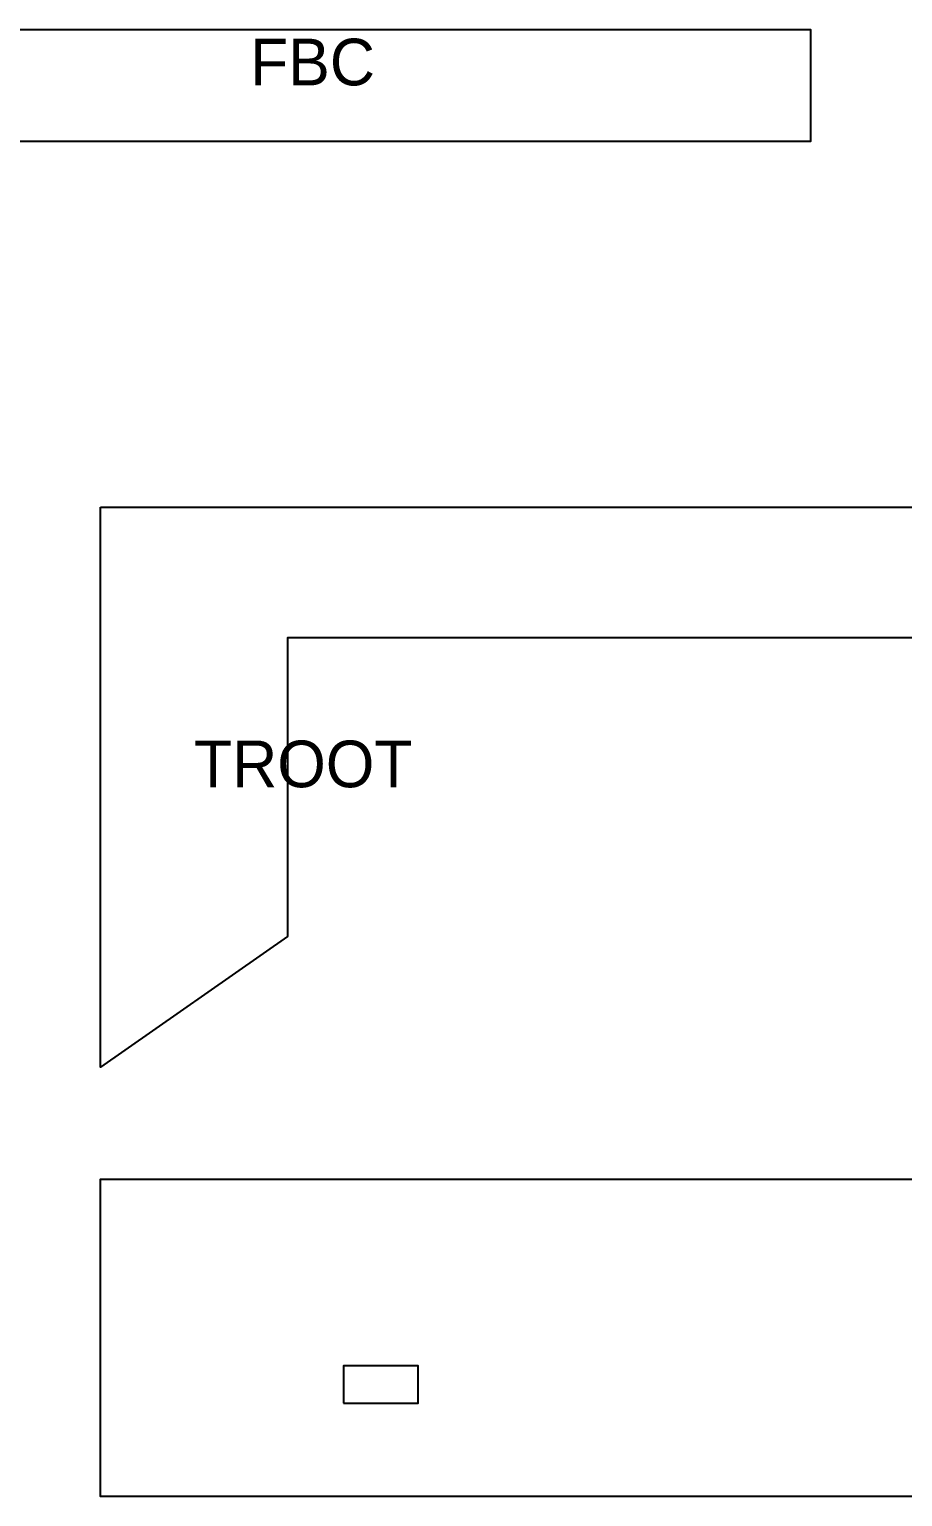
# Model space of a CAD drawing. Header units: millimetres. Extents: x 0 to 2438, y 0 to 1219.
# Drawn here: x 112.2 to 158.9, y 400.4 to 479 of the extents above; entities that cross this region are included whole.
import ezdxf

# ---------------------------------------------------------------- set-up
doc = ezdxf.new("R2010")
doc.units = ezdxf.units.MM
doc.layers.add('CUT_AIRCRAFT', color=7, linetype='Continuous')
doc.layers.add('LABEL_DO_NOT_CUT', color=3, linetype='Continuous')

msp = doc.modelspace()

# ---------------------------------------------------------------- linework, layer by layer
at = {"layer": 'CUT_AIRCRAFT'}
for points in [[(94, 473.006), (94, 479.006), (154, 479.006), (154, 473.006)], [(116, 453.406), (192, 453.406), (192, 423.406), (182, 430.406), (182, 446.406), (126, 446.406), (126, 430.406), (116, 423.406)], [(116, 402.406), (116, 417.406), (216, 417.406), (216, 402.406), (216, 400.406), (116, 400.406)], [(129, 405.406), (133, 405.406), (133, 407.406), (129, 407.406)]]:
    msp.add_lwpolyline(points, close=True, dxfattribs=at)

# ---------------------------------------------------------------- texts
at = {"layer": 'LABEL_DO_NOT_CUT'}
for s, p in [('FBC', (124, 476.006)), ('TROOT', (121, 438.406))]:
    msp.add_text(s, height=2.5, dxfattribs=at).set_placement(p)

doc.saveas('drawing.dxf')
